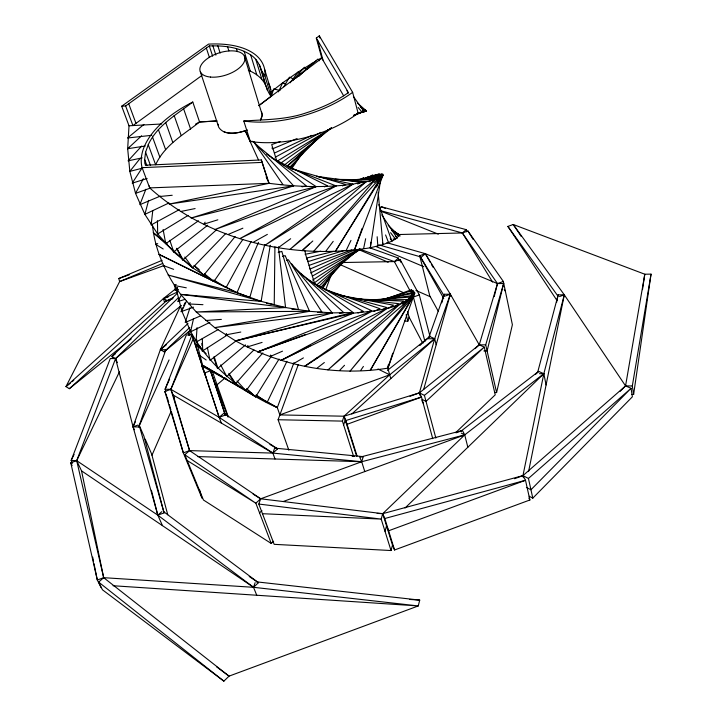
<?xml version="1.0" encoding="UTF-8"?>
<svg xmlns="http://www.w3.org/2000/svg" width="717" height="717" viewBox="0 0 717 717"><rect width="100%" height="100%" fill="white"/><g stroke="black" fill="none" stroke-linecap="round" stroke-linejoin="round"><path stroke-width="1.08" d="M274.934 246.8L274.226 304.743L266.536 303.264M262.171 115.482L261.382 118.52A22.783 11.535 -18.8 0 1 260.755 119.667M262.198 114.756L244.354 56.06M300.513 273.67L353.149 312.522L332.303 312.89L309.547 311.33L285.572 307.557L261.131 301.373L236.995 292.67L213.935 281.449L192.631 267.8L173.711 251.891L157.668 233.975L144.87 214.365L135.549 193.375L129.831 171.381L127.68 148.733L129.006 125.78L121.684 106.215L208.504 44.131A88.684 44.624 -18.9 0 1 264.958 76.136L271.062 96.311L258.828 105.641M197.058 327.669L196.028 342.188L218.21 329.542M218.282 125.314L218.291 124.229M370.823 242.221L370.348 247.768C293.181 260.343 208.423 240.93 149.683 187.899L142.083 167.653A93.981 50.136 -18.2 0 1 192.783 102.038L199.577 122.015C183.534 134.617 164.39 145.318 155.643 164.785L148.249 144.691C157.274 125.242 176.579 114.621 192.783 102.038M152.793 210.493L151.126 224.95L179.358 209.597M359.504 179.519L376.542 174.581L381.444 174.213L383.093 175.065C374.749 181.76 362.892 181.795 352.845 184.188C325.043 187.899 296.829 186.931 269.072 183.319L261.346 159.954L145.354 165.215L144.655 159.532L145.587 152.219L148.249 144.691M631.695 394.431L633.622 394.458L651.036 274.136L644.789 274.217L513.229 224.493L507.905 226.42L556.984 300.486M642.495 289.65L644.789 274.217L625.556 385.898L620.035 391.464M380.619 179.707L370.348 247.768L382.932 244.622L391.876 241.235L397.119 238.017L398.733 235.364L388.22 225.308M152.506 225.219C154.926 250.385 165.932 274.028 180.621 294.355L261.131 301.373L270.255 245.268M633.622 394.458L632.313 385.979L651.036 274.136M528.581 471.58L564.297 294.821L513.229 224.493L521.268 236.511M523.41 477.674L522.953 475.622L543.836 373.718L564.297 294.821L558.149 294.884L537.589 372.58M556.58 302.475L558.149 294.884M363.627 248.467L365.661 238.716M378.8 175.898L379.248 173.729L366.934 178.963M190.408 329.963L189.951 332.123L209.902 322.345M380.817 210.744L462.384 232.962L497.481 283.573L479.252 344.832L419.4 392.862L344.008 416.21L279.863 414.91L277.309 407.615C241.441 392.047 209.391 366.226 190.632 331.496L193.554 318.509M494.497 392.54L496.594 392.566L512.386 324.729L503.334 281.44L467.905 230.964L462.384 232.962L397.998 234.549M386.938 242.731L425.315 253.666L497.481 283.573L503.657 283.493L487.103 350.954L483.885 350.936M494.219 296.605L497.481 283.573L503.334 281.44M256.569 581.854L419.723 600.102L418.271 605.937L229.055 676.14L223.874 681.15L102.468 589.804L98.65 582.123L103.678 577.678L253.531 587.304L418.271 605.937L113.026 585.735M270.587 355.032L270.201 356.519L282.516 351.16M148.607 200.339L144.87 214.365L168.988 202.956M467.842 447.256L464.724 434.869L361.7 461.73L260.692 498.799L258.801 504.051L274.154 544.337L391.025 550.531L392.504 545.108L382.726 513.668L464.724 434.869L543.836 373.718L546.085 384.957M385.02 531.351L386.535 525.919L388.605 530.786L525.498 480.282L529.899 499.982L394.565 549.984L392.504 545.108M423.702 389.322L450.348 294.203L425.315 253.666L419.678 255.709L443.724 298.442M264.761 244.73L249.821 297.43L237.3 292.814M420.216 395.865L419.4 392.862L434.672 338.747L450.348 294.203L444.226 294.266L428.345 338.747L434.672 338.747L436.196 344.734M441.789 302.852L444.226 294.266M632.313 385.979L625.556 385.898L522.953 475.622L382.726 513.668L381.193 519.09L391.025 550.531M496.594 392.566L485.714 344.85L503.657 283.493M404.549 321.153L407.865 321.144L409.084 317.111L407.65 311.716M364.783 471.571L361.7 461.73L363.259 456.639L275.767 448.233M388.56 364.191L387.583 367.382L390.774 378.621M410.823 291.837L411.477 289.713L384.42 299.536M271.331 96.356L273.67 88.899L280.024 90.494M278.366 246.782L285.572 307.557L180.621 294.355L196.279 311.994L214.697 327.624L235.499 340.835C281.476 366.208 335.977 376.694 387.933 368.135L392.737 353.221M410.214 298.89L410.895 296.757M412.266 292.5L412.956 290.367L414.776 292.957L387.933 368.135M189.987 307.727L185.201 322.489L200.617 315.865M343.613 424.903L345.209 420.001L347.055 424.321L421.506 397.075L432.736 438.687M353.651 456.55L342.412 421.112L344.008 416.21L389.69 374.812L434.672 338.747L429.833 336.515L387.476 370.357M256.74 595.244L253.531 587.304L255.135 582.661M177.431 293.208L111.995 356.483L115.589 358.572L133.057 426.857L138.722 426.991L165.842 349.708L160.357 349.681L133.057 426.857L157.821 515.173L162.454 525.642M362.139 228.365L354.341 250.233L383.093 175.065L368 178.847M274.996 459.005L272.863 453.099L274.656 448.125M288.843 450.204L278.097 419.732L298.263 364.711M325.778 289.65L331.155 274.969M265.675 401.197L277.309 407.615L293.925 362.685M216.543 666.792L229.055 676.14L103.678 577.678L76.701 460.664L115.589 358.572L178.712 297.412M145.856 189.261L139.878 204.668L160.312 196.108M394.565 549.984L384.796 518.516L382.726 513.668L260.692 498.799L189.575 450.608L170.852 389.331L191.968 334.92L188.051 332.822L190.641 330.698M261.131 301.373L168.092 275.023L236.995 292.67L258.47 242.337M151.968 455.223L170.987 411.63M411.666 292.455L412.553 290.421L383.72 299.276M174.383 398.052L170.852 389.331L193.348 338.514L191.968 334.92L186.357 334.92L165.089 389.25L165.86 391.141M169.615 379.105L165.089 389.25L170.852 389.331L219.142 417.33L272.863 453.099L361.7 461.73L359.773 457.222L462.456 430.487L464.724 434.869L283.179 501.542M138.722 426.991L169.06 359.925M134.303 429.725L133.057 426.857L135.37 421.784M182.79 307.701L180.935 311.734L193.563 307.163M183.713 305.684L185.103 302.664M278.465 91.848L282.623 82.849L297.985 72.112L316.08 60.945M180.756 305.442L160.357 349.681L164.148 351.796L190.677 330.044M190.632 331.496L181.813 311.035L186.554 300.988M346.168 250.475L350.971 240.41M376.47 187.029L378.397 183.005M381.758 175.952L382.726 173.935L366.728 178.891M101.124 587.698L97.306 580.017L70.777 462.815L76.701 460.664L119.434 371.836M286.943 361.296L267.074 402.56L256.157 394.933M74.093 454.426L71.162 460.475L72.489 463.254M247.948 345.486L247.186 346.983L262.09 342.403M143.391 178.65L135.549 193.375L150.167 188.141M251.111 241.638L226.07 287.58L213.693 279.98M409.667 299.016L413.476 292.222L384.321 299.285M181.598 294.804L177.708 301.615L185.174 299.312M283.869 86.703L289.435 77.185L293.513 78.951M205.107 222.171L203.987 224.107L217.834 219.814M260.45 120.08L262.27 115.105L261.651 112.022M366.817 178.936L381.184 176.848L335.251 251.586L383.093 175.065M279.056 359.038L255.584 396.985L248.046 390.38M322.793 288.333L330.34 276.135M141.948 168.181L132.179 183.176L147.137 178.524M360.902 370.124L363.411 366.423M409.29 298.926L413.064 293.387L381.39 299.392M236.995 292.67L158.923 254.329L213.935 281.449L242.839 239.523M291.631 168.737L301.122 154.971M174.733 284.882L175.298 290.376L177.224 287.651M177.673 287.822L176.373 289.623L181.813 311.035M290.152 82.814L297.985 72.112L299.912 73.206M271.546 356.089L245.994 390.801L237.022 381.023M322.39 287.508L334.857 270.569M325.841 251.192L333.208 241.36M378.101 181.5L382.788 175.244L361.018 179.662M226.581 333.513L225.479 334.938L240.813 332.043M140.182 158.376L129.831 171.381L142.746 168.083M290.277 168.441L303.649 151.977M235.113 236.574L203.718 275.238L194.361 265.756M407.122 301.678L412.123 295.637L383.254 299.294M292.751 80.743L304.349 67.246L307.055 69.155M353.364 180.075L375.529 179.223L313.589 251.425L381.184 176.848M262.852 352.925L235.463 383.9L229.153 374.704M320.651 287.553L343.568 261.633M141.679 146.062L128.083 160.841L142.208 157.865M339.894 370.097L344.527 365.285M405.499 301.902L410.133 297.089L370.268 300.029M162.777 240.32L153.241 232.649L192.631 267.8L225.9 233.357M289.525 167.482L318.106 137.888M529.173 496.254L532.803 498.154L632.376 396.806L631.059 388.318L625.556 385.898L564.297 294.821L559.511 296.569M298.72 76.45L312.209 63.159M253.926 349.923L226.787 376.658L220.657 364.872M318.922 286.298L347.521 258.12M405.051 508.012L543.836 373.718L538.655 371.379L460.448 431.571M535.456 374.462L538.655 371.379M312.809 241.002L302.977 249.883M376.81 179.626L379.212 177.323L353.606 179.833M455.68 432.647L495.223 394.834L484.28 347.118L479.252 344.832L450.348 294.203L445.436 295.987M164.148 351.796L189.817 327.4M187.988 323.475L160.357 349.681L166.335 344.787M302.072 250.735L309.421 243.789M374.068 182.656L378.935 178.049M181.276 305.532L115.589 358.572L110.275 358.536L71.162 460.475L76.701 460.664L81.541 470.863L253.531 587.304L258.443 582.679L163.539 511.597M145.273 145.99L127.68 148.733L141.581 135.791M475.147 348.641L479.252 344.832L485.714 344.85M221.356 423.093L219.142 417.33L223.803 413.306L277.569 448.878L272.863 453.099L189.575 450.608L184.798 454.739L203.449 500L271.241 543.468L273.598 541.272M259.536 512.852L261.938 510.656M287.571 165.672L318.016 138.005M351.832 413.978L434.672 338.747M69.343 388.704L166.891 300.414L163.395 298.595L65.964 386.606L69.343 388.704L131.22 338.899M419.902 345.504L421.551 344.008M423.209 342.511L429.833 336.515M216.382 229.915L182.674 260.154L176.615 248.467M287.114 166.532L324.559 132.95M326.217 131.453L327.884 129.965M340.665 179.806L366.064 181.804L289.964 249.391L375.529 179.223M76.701 460.664L157.821 515.173L161.845 511.633M402.246 304.008L407.256 299.598L364.756 299.966M532.803 498.154L528.438 478.445L631.059 388.318L530.947 489.774L526.395 487.399M466.668 231.815L466.184 229.646L462.384 232.962L492.624 282.086M295.906 78.162L317.882 59.09L319.298 60.784M421.372 257.089L425.315 253.666L430.281 262.386M342.314 262.53L394.368 261.597L398.428 258.102L399.163 260.88M216.758 385.02L224.403 378.522M245.519 344.922L217.511 368.538L213.953 358.052M316.681 284.918L357.38 250.6M379.831 208.011L381.319 206.774L466.184 229.646M143.92 124.435L127.527 138.005L151.896 135.298M127.68 148.733L129.392 147.335M115.455 353.705L111.995 356.483L112.874 358.527M409.999 396.295L419.4 392.862L424.401 395.345L484.28 347.118L426.015 401.368L422.026 399.378M70.329 383.102L65.964 386.606L119.631 281.575L162.705 263.435M72.076 381.704L73.815 380.297M175.54 288.888L163.395 298.595L164.399 301.794L172.788 298.765M172.134 248.996L173.711 251.891L207.688 225.228M284.004 165.34L331.559 128.029M270.614 92.251L282.623 82.849L285.796 83.943M317.299 367.973L324.344 362.515M397.469 305.926L403.635 301.158L356.914 298.935M258.864 105.632L321.816 58.202L316.305 38.082L319.307 35.85L352.63 92.332L358.133 113.205L366.477 111.001L357.29 102.907M201.88 75.491L132.923 125.565L125.627 105.973L121.684 106.215M235.741 341.167L209.991 360.355L207.347 347.36M314.109 283.081L359.71 249.095L394.368 261.597L400.113 259.509L419.32 294.911L429.886 336.058M125.627 105.973L209.319 45.933C223.498 45.458 238.474 47.044 250.663 54.868C264.958 64.073 261.58 83.862 271.062 96.311A87.859 45.153 -18.9 0 0 268.624 83.414M278.922 247.231L290.645 238.725M369.13 181.795L371.836 179.833L335.09 179.367L338.451 179.626M190.31 302.637L188.517 303.936L202.956 304.68M360.776 179.546L363.501 177.583M280.983 162.947L331.299 127.805M198.501 220.791L165.744 243.681L163.126 229.521M317.004 176.409L352.845 184.188L265.111 245.196L366.064 181.804M304.788 366.109L312.227 361.171M314.091 359.934L317.819 357.46M394.144 306.786L398.795 303.694L353.409 298.263M227.352 335L202.221 351.178L202.113 348.946M312.657 280.069L360.382 249.337M364.962 178.775L368.744 176.409M188.132 215.423L157.668 233.975L157.453 220.684M276.977 161.298L331.442 128.119M293.818 363.492L303.408 357.891M387.798 308.543L393.552 305.173L339.777 295.296M318.007 59.843L321.879 57.629M312.334 276.135L359.513 249.238M176.176 284.398L174.231 285.483L186.321 287.813M365.867 178.694L372.706 174.876L372.867 177.081M253.755 241.97L267.36 234.387M357.738 184L360.651 182.378L316.421 176.292M288.449 167.106L336.103 185.945L239.81 238.627L352.845 184.188M275.203 157.247L321.001 132.331M281.145 360.284L310.049 345.845M382.815 309.502L386.804 307.512L334.489 293.396M310.595 272.98L359.683 248.916M367.561 178.918L376.542 174.581M274.629 152.999L311.895 135.379M354.207 115.365L364.093 111.422M177.592 291.936L163.395 298.595L168.629 296.713M164.399 301.794L173.46 297.546M373.853 311.393L380.01 308.713L325.24 289.56M354.978 249.74L309.995 269.072L309.439 268.086M228.508 234.289L242.884 228.185M342.475 185.936L345.8 184.52L291.317 168.683M266.652 154.191L316.188 186.644L214.867 229.574L336.103 185.945M163.808 265.657L119.631 281.575L118.798 278.546L162.078 260.334M297.071 138.56L272.505 148.858L271.958 147.926M247.096 130.01C238.644 133.201 224.672 136.418 218.775 127.348L200.33 71.727M257.77 351.904L353.347 313.186C373.736 310.945 396.555 309.735 413.243 296.417L414.776 292.957L370.169 370.483L413.243 296.417L349.986 371.2L408.17 300.405L327.947 369.936L399.512 304.501L304.743 366.414L387.332 308.292L281.1 360.436L371.827 311.33L257.77 351.904L305.146 334.696M286.71 260.486L288.449 259.796L321.933 312.128L317.461 312.451M514.555 478.714L522.953 475.622L528.438 478.445M151.412 490.276L157.821 515.173L164.076 512.879L143.938 436.16L139.403 425.656M456.164 432.799L462.456 430.487M191.968 334.92L219.142 417.33L225.326 415.071L210.744 371.281M279.863 414.91L389.69 374.812L377.94 368.995M205.815 376.622L201.701 365.894L202.974 365.428M367.256 312.128L371.469 310.595L316.86 285.357M204.426 372.992L210.422 370.814L227.916 416.9M410.241 298.209L419.32 294.911M199.487 489.612L201.988 498.109L183.328 452.884L164.856 391.518L170.852 389.331M133.057 426.857L138.005 425.056M309.054 265.407L351.93 249.901M356.358 113.913L360.257 112.506M370.922 178.004L381.444 174.213M118.798 278.546L129.284 274.772M280.105 141.581L271.716 144.592L276.923 161.459M353.508 115.276L364.003 111.52M253.872 141.849L293.629 185.891L191.072 218.04L316.188 186.644M324.362 186.832L327.552 185.846L271.86 158.081M157.722 243.646L155.598 244.3L163.216 248.978M356.519 455.851L344.008 416.21L345.863 420.52L421.506 397.075L419.4 392.862M344.25 250.439L308.167 261.562A21.187 12.825 -17.8 0 0 306.509 258.613M357.935 312.962L363.268 311.33L306.643 278.913M291.64 263.811L332.303 312.89L235.391 340.987L353.149 312.522M384.796 518.516L525.498 480.282L522.953 475.622M357.792 113.214L366.477 111.001L365.052 111.144M175.298 290.376L178.533 289.578M333.683 251.38L306.571 258.057L306.105 255.87A21.241 12.798 -17.8 0 0 305.236 254.41M197.587 344.492L196.117 344.85L206.164 353.66M235.472 340.835L353.347 313.186M267.961 180.863L269.072 183.319L169.131 204.085L293.629 185.891M180.935 211.452L195.114 208.566M302.009 186.814L306.365 185.927L256.229 144.655M320.759 251.219L305.397 254.239L305.209 251.981A21.295 12.781 -17.8 0 0 304.546 250.448M339.347 313.419L343.73 312.594L294.804 267.862M282.453 256.462A21.447 12.7 -17.8 0 0 285.151 255.61L309.547 311.33L214.697 327.624L332.303 312.89M358.742 112.65L364.236 111.798L353.418 96.49M376.586 300.136L379.92 299.715M160.043 196.467L172.214 195.266M280.598 184.61L282.812 184.386L253.594 141.724M393.095 239.102L395.318 238.913L390.586 232.684M252.42 141.303L250.314 141.473L243.789 121.012C264.564 119.515 285.716 119.864 305.72 113.026C320.804 108.231 335.466 101.76 348.408 92.583L316.305 38.082M205.743 320.517L221.383 319.388M129.006 125.78L161.71 123.987M199.362 121.917L217.072 120.949L199.577 122.015A93.058 50.674 -18.2 0 0 195.571 124.113M285.572 307.557L196.279 311.994L309.547 311.33M142.083 167.653L262.458 162.383M269.072 183.319L149.683 187.899A93.058 50.674 -18.2 0 1 149.235 185.855M539.48 373.682L543.836 373.718M278.097 419.732L342.412 421.112M352.172 456.308L354.386 456.37M359.925 456.541L363.259 456.639M197.48 456.568L361.7 461.73M377.142 513.417L382.726 513.668M262.485 513.704L381.193 519.09L258.801 504.051M291.855 309.251L298.523 309.592L281.835 251.398A21.501 12.682 -17.8 0 1 278.169 252.321M409.694 599.448L419.723 600.102M396.474 234.02L398.401 234.262L400.05 236.063L395.434 232.98M224.045 131.874C230.973 134.178 238.465 133.004 245.25 130.772A22.783 11.535 -18.8 0 0 247.114 130.028M378.782 244.829L420.305 256.785M370.035 247.912L398.428 258.102M248.324 70.347C257.295 73.681 265.451 80.788 267.45 90.476M163.198 265.487L173.631 269.332M282.623 82.849L284.694 83.638M381.319 206.774L385.432 208.405M380.691 211.103L438.329 234.154M395.336 232.971L398.401 234.262L392.844 230.605M375.842 246.451L423.774 266.697M358.357 249.444L388.157 262.225M362.82 109.002L365.876 110.328M415.959 290.457L430.263 296.721M339.759 264.456L404.191 292.984M394.26 231.761L398.249 233.787M461.282 433.122L464.724 434.869M201.701 365.894L241.441 387.825M243.377 388.892L245.322 389.967M256.946 396.384L260.827 398.527M196.727 339.768L197.148 344.097L202.544 365.186L222.279 376.389M224.206 377.483L226.142 378.576M256.068 395.56L277.309 407.615M269.933 444.468L277.569 448.878M272.863 453.099L173.147 395.004L189.575 450.608L183.328 452.884L171.524 412.167M202.544 365.186L255.655 396.833L246.531 388.605M253.155 494.147L260.692 498.799L255.844 503.2L271.241 543.468M187.182 460.529L255.844 503.2L184.798 454.739M394.995 232.935L398.733 235.364L396.895 233.634M249.229 576.495L258.443 582.679M199.801 355.533L206.164 359.988M360.266 106.806L365.679 110.633M157.821 515.173L253.531 587.304M98.65 582.123L223.874 681.15M391.634 230.435L398.553 235.974M165.376 242.409L167.115 243.807M193.993 265.415L199.192 269.601M204.39 273.786L213.935 281.449M200.07 346.732L197.148 344.097L202.535 349.627M362.614 110.275L364.236 111.798M232.568 380.44L235.651 383.604L228.84 373.351M395.569 236.413L397.119 238.017L381.785 214.939M358.168 107.496L361.7 111.744M184.834 257.027L192.631 267.8M507.905 226.42L557.898 296.013M321.816 58.202L343.658 95.827M261.355 70.383L264.958 76.136M467.905 230.964L473.184 239.451M504.257 289.417L505.422 291.299M419.678 255.709L444.459 296.345M431.383 264.331L433.032 267.235M438.257 311.232L429.761 295.825L419.947 256.776M390.281 238.313L391.876 241.235L378.818 204.632M528.877 498.109L529.899 499.982M394.368 261.597L410.223 291.147M176.839 248.261L183.418 260.54M409.084 317.111L422.905 343.533M421.865 400.561L423.129 403.097M70.777 462.815L72.112 465.602M258.425 159.819L245.25 130.772L250.314 141.473A89.087 46.273 -16.5 0 0 358.133 113.205M266.141 176.857L267.504 179.859M145.228 439.163L151.681 454.148L167.742 514.761M115.589 358.572L117.346 362.659M164.856 391.518L166.783 396.232M385.585 234.952L388.399 242.247M188.051 332.822L189.082 335.511M212.205 370.904L228.275 416.837M145.058 162.822L145.811 164.847M145.587 152.219L150.445 165.304M144.655 159.532L146.913 165.591M128.701 103.714L135.961 123.297M152.56 137.117L159.873 157.166M158.403 129.643L165.627 149.656M165.654 122.401L172.779 142.396M174.15 115.527L181.168 135.504M183.731 109.136L190.632 129.123M169.839 240.329L173.711 251.891M210.422 370.814L225.326 415.071M193.348 338.514L219.142 417.33M206.362 48.111L209.373 57.36M209.319 45.933L212.644 56.204M212.895 45.897L215.88 55.155M214.096 356.466L217.843 368.117M217.843 45.852L220.146 53.067M345.863 420.52L357.039 455.985M227.567 46.713L228.866 50.853M261.346 159.954L267.629 179.815M236.395 48.523L237.363 51.633M244.147 51.248L250.26 71.046M306.759 257.995L314.969 284.541M250.663 54.868L256.749 74.747M255.781 59.314L261.857 79.264M259.384 64.521L265.451 84.543M264.654 69.468L270.712 89.58M167.169 397.173L168.728 402.533M169.346 404.675L170.897 410.025M139.304 425.773L164.076 512.879M319.307 35.85L319.881 37.965M317.479 39.91L322.991 60.067M424.401 395.345L435.846 438.06M347.064 90.467L347.888 93.586M406.136 314.664L407.865 321.144M400.113 259.509L400.848 262.297M411.477 289.713L412.302 292.859M413.395 297.062L424.921 341.417M450.348 294.203L450.832 296.202M382.484 242.454L382.932 244.622L378.164 192.371M81.541 470.863L103.678 577.678L97.306 580.017L93.999 563.643M92.672 557.091L93.551 561.456M202.436 348.471L202.723 350.64L202.311 338.496M377.16 236.744L377.796 245.581M201.835 343.371L201.952 345.603M276.538 247.284A21.555 12.655 -17.8 0 1 274.333 247.634M352.63 92.332A89.939 45.745 -16.6 0 1 243.789 121.012M210.511 77.069A23.401 11.597 -17.9 0 0 244.936 59.045A23.401 11.597 -17.9 0 0 211.748 55.944A23.401 11.597 -17.9 0 0 210.511 77.069"/></g></svg>
